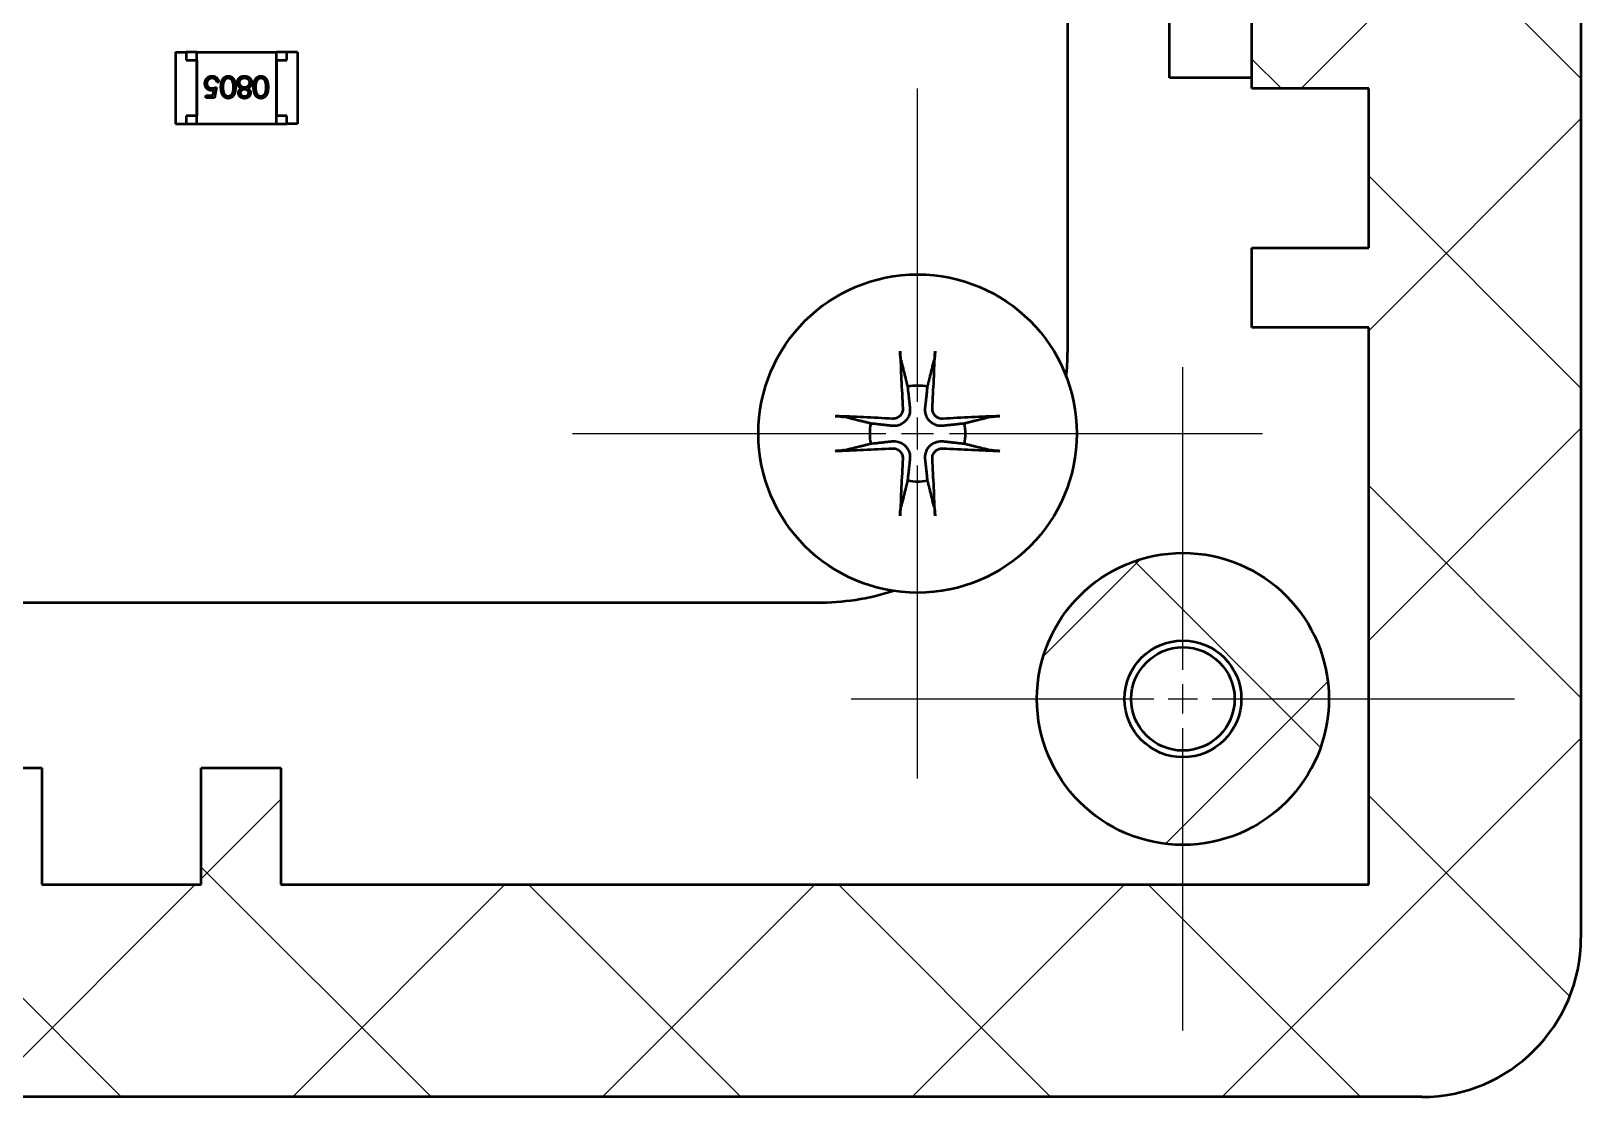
# Model space of a CAD drawing. Header units: millimetres. Extents: x 3004 to 4026, y 1209 to 1506.
# Drawn here: x 3169.19 to 3198.39, y 1393.78 to 1413.87 of the extents above; entities that cross this region are included whole.
import ezdxf

# ---------------------------------------------------------------- set-up
doc = ezdxf.new("R2010")
doc.units = ezdxf.units.MM
doc.linetypes.add('CENTER2', pattern=[28.575, 19.05, -3.175, 3.175, -3.175])
for name, color, linetype, lineweight in [('Tonk', 7, 'Continuous', 25), ('Видимый контур (ГОСТ)', 7, 'Continuous', 50), ('Штриховка (ГОСТ)', 7, 'Continuous', 18)]:
    doc.layers.add(name, color=color, linetype=linetype, lineweight=lineweight)

# ---------------------------------------------------------------- blocks, each defined once
blk = doc.blocks.new('*U24')
at = {"layer": 'Tonk', "color": 0, "linetype": 'CENTER2', "transparency": 16777216}
for p, q in [((0, 0.55), (0, 6.25)), ((-6.25, 0), (-0.55, 0)), ((0.55, 0), (6.25, 0)), ((0, -6.25), (0, -0.55))]:
    blk.add_line(p, q, dxfattribs=at)
at = {"layer": 'Tonk', "color": 0, "linetype": 'Continuous', "transparency": 16777216}
for p, q in [((-0.275, 0), (0.275, 0)), ((0, -0.275), (0, 0.275))]:
    blk.add_line(p, q, dxfattribs=at)
blk = doc.blocks.new('*U29')
at = {"layer": 'Tonk', "color": 0, "linetype": 'CENTER2', "transparency": 16777216}
for p, q in [((0, 0.6), (0, 6.5)), ((-6.5, 0), (-0.6, 0)), ((0.6, 0), (6.5, 0)), ((0, -6.5), (0, -0.6))]:
    blk.add_line(p, q, dxfattribs=at)
at = {"layer": 'Tonk', "color": 0, "linetype": 'Continuous', "transparency": 16777216}
for p, q in [((0, -0.3), (0, 0.3)), ((-0.3, 0), (0.3, 0))]:
    blk.add_line(p, q, dxfattribs=at)

msp = doc.modelspace()

# ---------------------------------------------------------------- hatches: boundary and pattern name
at = {"layer": 'Штриховка (ГОСТ)'}
h = msp.add_hatch(dxfattribs=at)
h.set_pattern_fill('ANSI37', color=256, scale=1.3, style=0)
edge = h.paths.add_edge_path()
edge.add_line((3130.892, 1396.782), (3130.892, 1393.782))
edge.add_line((3130.892, 1393.782), (3195.392, 1393.782))
edge.add_ellipse((3195.392, 1396.782), major_axis=(0, -3), ratio=1, start_angle=0, end_angle=90)
edge.add_line((3198.392, 1396.782), (3198.392, 1465.782))
edge.add_ellipse((3195.392, 1465.782), major_axis=(3, 0), ratio=1, start_angle=0, end_angle=90)
edge.add_line((3195.392, 1468.782), (3130.892, 1468.782))
edge.add_line((3130.892, 1468.782), (3130.892, 1465.782))
edge.add_line((3130.892, 1465.782), (3130.892, 1464.782))
edge.add_line((3130.892, 1464.782), (3132.392, 1464.782))
edge.add_line((3132.392, 1464.782), (3132.392, 1462.582))
edge.add_line((3132.392, 1462.582), (3133.892, 1462.582))
edge.add_line((3133.892, 1462.582), (3133.892, 1464.782))
edge.add_line((3133.892, 1464.782), (3147.892, 1464.782))
edge.add_line((3147.892, 1464.782), (3147.892, 1462.582))
edge.add_line((3147.892, 1462.582), (3149.392, 1462.582))
edge.add_line((3149.392, 1462.582), (3149.392, 1464.782))
edge.add_line((3149.392, 1464.782), (3152.392, 1464.782))
edge.add_line((3152.392, 1464.782), (3152.392, 1462.582))
edge.add_line((3152.392, 1462.582), (3153.892, 1462.582))
edge.add_line((3153.892, 1462.582), (3153.892, 1464.782))
edge.add_line((3153.892, 1464.782), (3167.892, 1464.782))
edge.add_line((3167.892, 1464.782), (3167.892, 1462.582))
edge.add_line((3167.892, 1462.582), (3169.392, 1462.582))
edge.add_line((3169.392, 1462.582), (3169.392, 1464.782))
edge.add_line((3169.392, 1464.782), (3172.392, 1464.782))
edge.add_line((3172.392, 1464.782), (3172.392, 1462.582))
edge.add_line((3172.392, 1462.582), (3173.892, 1462.582))
edge.add_line((3173.892, 1462.582), (3173.892, 1464.782))
edge.add_line((3173.892, 1464.782), (3194.392, 1464.782))
edge.add_line((3194.392, 1464.782), (3194.392, 1454.282))
edge.add_line((3194.392, 1454.282), (3192.192, 1454.282))
edge.add_line((3192.192, 1454.282), (3192.192, 1452.782))
edge.add_line((3192.192, 1452.782), (3194.392, 1452.782))
edge.add_line((3194.392, 1452.782), (3194.392, 1449.782))
edge.add_line((3194.392, 1449.782), (3192.192, 1449.782))
edge.add_line((3192.192, 1449.782), (3192.192, 1448.282))
edge.add_line((3192.192, 1448.282), (3194.392, 1448.282))
edge.add_line((3194.392, 1448.282), (3194.392, 1434.282))
edge.add_line((3194.392, 1434.282), (3192.192, 1434.282))
edge.add_line((3192.192, 1434.282), (3192.192, 1432.782))
edge.add_line((3192.192, 1432.782), (3194.392, 1432.782))
edge.add_line((3194.392, 1432.782), (3194.392, 1429.782))
edge.add_line((3194.392, 1429.782), (3192.192, 1429.782))
edge.add_line((3192.192, 1429.782), (3192.192, 1428.282))
edge.add_line((3192.192, 1428.282), (3194.392, 1428.282))
edge.add_line((3194.392, 1428.282), (3194.392, 1414.282))
edge.add_line((3194.392, 1414.282), (3192.192, 1414.282))
edge.add_line((3192.192, 1414.282), (3192.192, 1412.782))
edge.add_line((3192.192, 1412.782), (3194.392, 1412.782))
edge.add_line((3194.392, 1412.782), (3194.392, 1409.782))
edge.add_line((3194.392, 1409.782), (3192.192, 1409.782))
edge.add_line((3192.192, 1409.782), (3192.192, 1408.282))
edge.add_line((3192.192, 1408.282), (3194.392, 1408.282))
edge.add_line((3194.392, 1408.282), (3194.392, 1397.782))
edge.add_line((3194.392, 1397.782), (3173.892, 1397.782))
edge.add_line((3173.892, 1397.782), (3173.892, 1399.982))
edge.add_line((3173.892, 1399.982), (3172.392, 1399.982))
edge.add_line((3172.392, 1399.982), (3172.392, 1397.782))
edge.add_line((3172.392, 1397.782), (3169.392, 1397.782))
edge.add_line((3169.392, 1397.782), (3169.392, 1399.982))
edge.add_line((3169.392, 1399.982), (3167.892, 1399.982))
edge.add_line((3167.892, 1399.982), (3167.892, 1397.782))
edge.add_line((3167.892, 1397.782), (3153.892, 1397.782))
edge.add_line((3153.892, 1397.782), (3153.892, 1399.982))
edge.add_line((3153.892, 1399.982), (3152.392, 1399.982))
edge.add_line((3152.392, 1399.982), (3152.392, 1397.782))
edge.add_line((3152.392, 1397.782), (3149.392, 1397.782))
edge.add_line((3149.392, 1397.782), (3149.392, 1399.982))
edge.add_line((3149.392, 1399.982), (3147.892, 1399.982))
edge.add_line((3147.892, 1399.982), (3147.892, 1397.782))
edge.add_line((3147.892, 1397.782), (3133.892, 1397.782))
edge.add_line((3133.892, 1397.782), (3133.892, 1399.982))
edge.add_line((3133.892, 1399.982), (3132.392, 1399.982))
edge.add_line((3132.392, 1399.982), (3132.392, 1397.782))
edge.add_line((3132.392, 1397.782), (3130.892, 1397.782))
edge.add_line((3130.892, 1397.782), (3130.892, 1396.782))
edge = h.paths.add_edge_path()
edge.add_ellipse((3190.892, 1401.282), major_axis=(0, 2.75), ratio=1, start_angle=0, end_angle=360)
edge = h.paths.add_edge_path(flags=0)
edge.add_ellipse((3190.892, 1401.282), major_axis=(0, 1.1), ratio=1, start_angle=0, end_angle=360)
edge = h.paths.add_edge_path()
edge.add_ellipse((3190.892, 1461.282), major_axis=(0, 2.75), ratio=1, start_angle=0, end_angle=360)
edge = h.paths.add_edge_path(flags=0)
edge.add_ellipse((3190.892, 1461.282), major_axis=(0, 1.1), ratio=1, start_angle=0, end_angle=360)

# ---------------------------------------------------------------- linework, layer by layer
at = {"layer": 'Видимый контур (ГОСТ)'}
for p, q in [((3198.392, 1465.782), (3198.392, 1396.782)), ((3188.712, 1455.257), (3188.717, 1407.809)), ((3190.642, 1412.982), (3190.642, 1422.782)), ((3192.192, 1412.782), (3192.192, 1414.282)), ((3171.91, 1413.47), (3171.91, 1412.12)), ((3171.91, 1413.47), (3172.11, 1413.47)), ((3172.31, 1413.47), (3172.11, 1413.47)), ((3172.11, 1413.47), (3172.11, 1413.32)), ((3172.11, 1413.32), (3172.31, 1413.32)), ((3172.31, 1412.12), (3172.31, 1413.47)), ((3172.31, 1413.47), (3173.81, 1413.47)), ((3172.31, 1413.32), (3172.31, 1412.27)), ((3174.01, 1413.47), (3173.81, 1413.47)), ((3173.81, 1412.12), (3173.81, 1413.47)), ((3173.81, 1413.32), (3174.01, 1413.32)), ((3173.81, 1413.32), (3173.81, 1412.27)), ((3174.01, 1413.32), (3174.01, 1413.47)), ((3174.21, 1413.47), (3174.01, 1413.47)), ((3174.21, 1413.47), (3174.21, 1412.12)), ((3172.615, 1412.649), (3172.636, 1412.754)), ((3172.684, 1412.808), (3172.643, 1412.608)), ((3172.725, 1412.906), (3172.689, 1412.906)), ((3192.192, 1412.982), (3190.642, 1412.982)), ((3194.392, 1412.782), (3192.192, 1412.782)), ((3194.392, 1409.782), (3194.392, 1412.782)), ((3172.479, 1412.649), (3172.615, 1412.649)), ((3172.479, 1412.608), (3172.479, 1412.649)), ((3172.643, 1412.608), (3172.479, 1412.608)), ((3172.11, 1412.27), (3172.11, 1412.12)), ((3172.31, 1412.27), (3172.11, 1412.27)), ((3174.01, 1412.27), (3173.81, 1412.27)), ((3174.01, 1412.12), (3174.01, 1412.27)), ((3171.91, 1412.12), (3172.11, 1412.12)), ((3172.11, 1412.12), (3172.31, 1412.12)), ((3172.31, 1412.12), (3173.81, 1412.12)), ((3173.81, 1412.12), (3174.01, 1412.12)), ((3174.21, 1412.12), (3174.01, 1412.12)), ((3192.192, 1409.782), (3194.392, 1409.782)), ((3192.192, 1408.282), (3192.192, 1409.782)), ((3194.392, 1408.282), (3192.192, 1408.282)), ((3194.392, 1397.782), (3194.392, 1408.282)), ((3184.003, 1403.096), (3184.104, 1403.09)), ((3184.104, 1403.09), (3130.892, 1403.09)), ((3167.892, 1399.982), (3169.392, 1399.982)), ((3169.392, 1399.982), (3169.392, 1397.782)), ((3172.392, 1399.982), (3173.892, 1399.982)), ((3172.392, 1397.782), (3172.392, 1399.982)), ((3173.892, 1399.982), (3173.892, 1397.782)), ((3169.392, 1397.782), (3172.392, 1397.782)), ((3173.892, 1397.782), (3194.392, 1397.782)), ((3195.392, 1393.782), (3130.892, 1393.782))]:
    msp.add_line(p, q, dxfattribs=at)
for centre, radius in [((3185.892, 1406.282), 3), ((3190.892, 1401.282), 2.75), ((3190.892, 1401.282), 1.1), ((3190.892, 1401.282), 0.974)]:
    msp.add_circle(centre, radius, dxfattribs=at)
for centre, radius, start, end in [((3184.005, 1407.808), 4.712, 354.4392, 0.0098), ((3185.892, 1406.282), 0.902, 77.8798, 102.1202), ((3185.892, 1406.282), 0.902, 167.8798, 192.1202), ((3185.892, 1406.282), 0.902, 347.8798, 12.1202), ((3185.892, 1406.282), 0.902, 257.8798, 282.1202), ((3184.005, 1407.808), 4.712, 269.9773, 287.6272), ((3195.392, 1396.782), 3, 270, 0)]:
    msp.add_arc(centre, radius, start, end, dxfattribs=at)
for centre, major_axis, start_param, end_param in [((3186.096, 1406.295), (0.336, -5.195), 4.406467, 4.617896), ((3185.688, 1406.295), (0.336, 5.195), 4.806882, 5.018311), ((3185.879, 1406.078), (-5.195, 0.336), 4.806882, 5.018311), ((3185.905, 1406.078), (-5.195, -0.336), 4.406467, 4.617896), ((3185.879, 1406.486), (5.195, 0.336), 4.406467, 4.617896), ((3186.096, 1406.269), (-0.336, -5.195), 4.806882, 5.018311), ((3185.688, 1406.269), (-0.336, 5.195), 4.406467, 4.617896), ((3185.905, 1406.486), (5.195, -0.336), 4.806882, 5.018311)]:
    msp.add_ellipse(centre, major_axis=major_axis, ratio=0.087156, start_param=start_param, end_param=end_param, dxfattribs=at)
for points, knots in [([(3172.463, 1412.877), (3172.463, 1412.881), (3172.463, 1412.887), (3172.464, 1412.897), (3172.466, 1412.906), (3172.468, 1412.915), (3172.47, 1412.924), (3172.473, 1412.933), (3172.477, 1412.942), (3172.481, 1412.95), (3172.486, 1412.958), (3172.491, 1412.966), (3172.497, 1412.973), (3172.503, 1412.979), (3172.509, 1412.985), (3172.516, 1412.991), (3172.523, 1412.996), (3172.531, 1413.001), (3172.539, 1413.005), (3172.547, 1413.009), (3172.556, 1413.012), (3172.564, 1413.014), (3172.574, 1413.016), (3172.583, 1413.017), (3172.593, 1413.018), (3172.599, 1413.018), (3172.603, 1413.018)], [0, 0, 0, 0, 0.044014, 0.087434, 0.130118, 0.172554, 0.214555, 0.256298, 0.298438, 0.340849, 0.382715, 0.423924, 0.464246, 0.504074, 0.543862, 0.583567, 0.623094, 0.663229, 0.703551, 0.743938, 0.784541, 0.82575, 0.867757, 0.910745, 0.954914, 1, 1, 1, 1]), ([(3172.589, 1412.747), (3172.585, 1412.747), (3172.576, 1412.747), (3172.563, 1412.749), (3172.551, 1412.752), (3172.539, 1412.756), (3172.528, 1412.761), (3172.518, 1412.767), (3172.508, 1412.775), (3172.499, 1412.783), (3172.49, 1412.793), (3172.483, 1412.803), (3172.477, 1412.814), (3172.472, 1412.825), (3172.468, 1412.837), (3172.465, 1412.85), (3172.463, 1412.864), (3172.463, 1412.873), (3172.463, 1412.877)], [0, 0, 0, 0, 0.065808, 0.129394, 0.190894, 0.251281, 0.310815, 0.370371, 0.430768, 0.492881, 0.555104, 0.616067, 0.677256, 0.73826, 0.800762, 0.864778, 0.931045, 1, 1, 1, 1]), ([(3172.601, 1412.977), (3172.597, 1412.977), (3172.59, 1412.977), (3172.581, 1412.976), (3172.571, 1412.974), (3172.562, 1412.97), (3172.553, 1412.966), (3172.545, 1412.961), (3172.536, 1412.955), (3172.529, 1412.949), (3172.522, 1412.941), (3172.516, 1412.933), (3172.511, 1412.925), (3172.506, 1412.916), (3172.503, 1412.906), (3172.501, 1412.897), (3172.499, 1412.886), (3172.499, 1412.88), (3172.499, 1412.876)], [0, 0, 0, 0, 0.064207, 0.126425, 0.18768, 0.248216, 0.308305, 0.369661, 0.431699, 0.495947, 0.559758, 0.622295, 0.683911, 0.745092, 0.80674, 0.869087, 0.93329, 1, 1, 1, 1]), ([(3172.499, 1412.876), (3172.499, 1412.873), (3172.499, 1412.866), (3172.501, 1412.857), (3172.503, 1412.849), (3172.506, 1412.84), (3172.509, 1412.833), (3172.514, 1412.825), (3172.519, 1412.818), (3172.525, 1412.812), (3172.532, 1412.806), (3172.54, 1412.801), (3172.548, 1412.797), (3172.556, 1412.794), (3172.565, 1412.791), (3172.575, 1412.789), (3172.585, 1412.788), (3172.592, 1412.788), (3172.596, 1412.788)], [0, 0, 0, 0, 0.065351, 0.127916, 0.18836, 0.247216, 0.30563, 0.36377, 0.422661, 0.482687, 0.5433, 0.604118, 0.664965, 0.727413, 0.791468, 0.858055, 0.927037, 1, 1, 1, 1]), ([(3172.636, 1412.754), (3172.632, 1412.753), (3172.624, 1412.751), (3172.612, 1412.748), (3172.6, 1412.747), (3172.593, 1412.747), (3172.589, 1412.747)], [0, 0, 0, 0, 0.275068, 0.532901, 0.773973, 1, 1, 1, 1]), ([(3172.596, 1412.788), (3172.602, 1412.788), (3172.616, 1412.788), (3172.656, 1412.797), (3172.675, 1412.805), (3172.684, 1412.808)], [0, 0, 0, 0, 0.001976248, 0.001976248, 0.003940074, 0.003940074, 0.003940074, 0.003940074]), ([(3172.689, 1412.906), (3172.688, 1412.909), (3172.686, 1412.917), (3172.683, 1412.927), (3172.678, 1412.936), (3172.673, 1412.944), (3172.666, 1412.952), (3172.659, 1412.958), (3172.65, 1412.964), (3172.641, 1412.968), (3172.632, 1412.972), (3172.621, 1412.975), (3172.611, 1412.977), (3172.604, 1412.977), (3172.601, 1412.977)], [0, 0, 0, 0, 0.094687, 0.181994, 0.264377, 0.34218, 0.418618, 0.496509, 0.577369, 0.661511, 0.746733, 0.831258, 0.915206, 1, 1, 1, 1]), ([(3172.603, 1413.018), (3172.607, 1413.018), (3172.615, 1413.018), (3172.626, 1413.017), (3172.637, 1413.014), (3172.648, 1413.011), (3172.658, 1413.006), (3172.667, 1413.001), (3172.676, 1412.995), (3172.685, 1412.987), (3172.693, 1412.979), (3172.7, 1412.97), (3172.706, 1412.961), (3172.712, 1412.951), (3172.716, 1412.94), (3172.72, 1412.929), (3172.723, 1412.918), (3172.724, 1412.91), (3172.725, 1412.906)], [0, 0, 0, 0, 0.065421, 0.128708, 0.190236, 0.250724, 0.310637, 0.370766, 0.431615, 0.493523, 0.555883, 0.617342, 0.678668, 0.740711, 0.802985, 0.866803, 0.932347, 1, 1, 1, 1]), ([(3172.766, 1412.808), (3172.766, 1412.814), (3172.766, 1412.826), (3172.767, 1412.844), (3172.768, 1412.86), (3172.77, 1412.876), (3172.773, 1412.89), (3172.776, 1412.904), (3172.779, 1412.917), (3172.784, 1412.928), (3172.788, 1412.939), (3172.793, 1412.949), (3172.799, 1412.959), (3172.805, 1412.968), (3172.811, 1412.976), (3172.818, 1412.983), (3172.826, 1412.99), (3172.833, 1412.996), (3172.841, 1413.001), (3172.85, 1413.006), (3172.858, 1413.01), (3172.867, 1413.013), (3172.876, 1413.015), (3172.885, 1413.017), (3172.894, 1413.018), (3172.901, 1413.018), (3172.904, 1413.018)], [0, 0, 0, 0, 0.065063, 0.126773, 0.185516, 0.240765, 0.29298, 0.34225, 0.388919, 0.432776, 0.474628, 0.514775, 0.553606, 0.591426, 0.628028, 0.663804, 0.698984, 0.733591, 0.767628, 0.801208, 0.834264, 0.866981, 0.89972, 0.932702, 0.966176, 1, 1, 1, 1]), ([(3172.904, 1412.598), (3172.901, 1412.598), (3172.894, 1412.598), (3172.885, 1412.599), (3172.876, 1412.601), (3172.867, 1412.603), (3172.858, 1412.607), (3172.85, 1412.61), (3172.842, 1412.615), (3172.834, 1412.62), (3172.826, 1412.626), (3172.819, 1412.633), (3172.812, 1412.64), (3172.805, 1412.648), (3172.799, 1412.657), (3172.794, 1412.667), (3172.789, 1412.677), (3172.784, 1412.688), (3172.78, 1412.7), (3172.776, 1412.712), (3172.773, 1412.726), (3172.77, 1412.741), (3172.768, 1412.756), (3172.767, 1412.773), (3172.766, 1412.79), (3172.766, 1412.802), (3172.766, 1412.808)], [0, 0, 0, 0, 0.033788, 0.067194, 0.099862, 0.132567, 0.165151, 0.197913, 0.231319, 0.265083, 0.299255, 0.334399, 0.369943, 0.406284, 0.444064, 0.482998, 0.523354, 0.565537, 0.609613, 0.656391, 0.705885, 0.758325, 0.813832, 0.872795, 0.934722, 1, 1, 1, 1]), ([(3172.817, 1412.909), (3172.816, 1412.905), (3172.813, 1412.898), (3172.81, 1412.887), (3172.808, 1412.875), (3172.805, 1412.863), (3172.804, 1412.85), (3172.803, 1412.836), (3172.802, 1412.822), (3172.802, 1412.813), (3172.802, 1412.808)], [0, 0, 0, 0, 0.110588, 0.224542, 0.342503, 0.464324, 0.590756, 0.722227, 0.858843, 1, 1, 1, 1]), ([(3172.802, 1412.808), (3172.802, 1412.803), (3172.802, 1412.794), (3172.802, 1412.78), (3172.804, 1412.767), (3172.805, 1412.755), (3172.807, 1412.743), (3172.809, 1412.732), (3172.812, 1412.721), (3172.815, 1412.712), (3172.818, 1412.702), (3172.822, 1412.694), (3172.827, 1412.686), (3172.831, 1412.679), (3172.836, 1412.672), (3172.841, 1412.666), (3172.846, 1412.661), (3172.854, 1412.655), (3172.864, 1412.649), (3172.877, 1412.643), (3172.889, 1412.64), (3172.898, 1412.639), (3172.903, 1412.639)], [0, 0, 0, 0, 0.065681, 0.128486, 0.188175, 0.245106, 0.299448, 0.350823, 0.399942, 0.446672, 0.491255, 0.533376, 0.573853, 0.612526, 0.649597, 0.685532, 0.720106, 0.753838, 0.818925, 0.880493, 0.940311, 1, 1, 1, 1]), ([(3172.903, 1412.977), (3172.898, 1412.977), (3172.889, 1412.977), (3172.876, 1412.973), (3172.864, 1412.968), (3172.854, 1412.962), (3172.847, 1412.956), (3172.841, 1412.951), (3172.836, 1412.945), (3172.832, 1412.939), (3172.827, 1412.932), (3172.823, 1412.925), (3172.82, 1412.917), (3172.818, 1412.912), (3172.817, 1412.909)], [0, 0, 0, 0, 0.112813, 0.225394, 0.339595, 0.459675, 0.521735, 0.583926, 0.648174, 0.713881, 0.781004, 0.851451, 0.924051, 1, 1, 1, 1]), ([(3173.002, 1412.808), (3173.002, 1412.814), (3173.002, 1412.824), (3173.001, 1412.839), (3173, 1412.853), (3172.999, 1412.866), (3172.997, 1412.878), (3172.995, 1412.889), (3172.992, 1412.899), (3172.99, 1412.908), (3172.986, 1412.917), (3172.983, 1412.924), (3172.979, 1412.932), (3172.974, 1412.938), (3172.97, 1412.944), (3172.965, 1412.95), (3172.959, 1412.955), (3172.952, 1412.961), (3172.941, 1412.968), (3172.929, 1412.973), (3172.916, 1412.977), (3172.907, 1412.977), (3172.903, 1412.977)], [0, 0, 0, 0, 0.072951, 0.141584, 0.205926, 0.265301, 0.320597, 0.371817, 0.41879, 0.461699, 0.502134, 0.540804, 0.578181, 0.614297, 0.649678, 0.684299, 0.718359, 0.752081, 0.817652, 0.879722, 0.939966, 1, 1, 1, 1]), ([(3172.903, 1412.639), (3172.907, 1412.639), (3172.916, 1412.64), (3172.929, 1412.643), (3172.942, 1412.649), (3172.951, 1412.655), (3172.959, 1412.661), (3172.965, 1412.666), (3172.97, 1412.672), (3172.974, 1412.678), (3172.979, 1412.685), (3172.983, 1412.692), (3172.986, 1412.7), (3172.989, 1412.708), (3172.992, 1412.717), (3172.995, 1412.727), (3172.997, 1412.738), (3172.999, 1412.75), (3173, 1412.763), (3173.001, 1412.777), (3173.002, 1412.792), (3173.002, 1412.803), (3173.002, 1412.808)], [0, 0, 0, 0, 0.060387, 0.120883, 0.182755, 0.247811, 0.281299, 0.315088, 0.349702, 0.384857, 0.420966, 0.458511, 0.497175, 0.537602, 0.580503, 0.627468, 0.678388, 0.733983, 0.793747, 0.857714, 0.926698, 1, 1, 1, 1]), ([(3172.904, 1413.018), (3172.907, 1413.018), (3172.913, 1413.018), (3172.922, 1413.017), (3172.931, 1413.015), (3172.94, 1413.013), (3172.949, 1413.01), (3172.957, 1413.006), (3172.965, 1413.002), (3172.973, 1412.996), (3172.98, 1412.991), (3172.987, 1412.984), (3172.994, 1412.977), (3173, 1412.969), (3173.006, 1412.96), (3173.011, 1412.951), (3173.016, 1412.941), (3173.021, 1412.931), (3173.025, 1412.919), (3173.028, 1412.906), (3173.031, 1412.893), (3173.033, 1412.878), (3173.035, 1412.862), (3173.037, 1412.845), (3173.037, 1412.827), (3173.038, 1412.815), (3173.038, 1412.808)], [0, 0, 0, 0, 0.033787, 0.066622, 0.099285, 0.131361, 0.163585, 0.196104, 0.228902, 0.262158, 0.295991, 0.330218, 0.36506, 0.400951, 0.43762, 0.475708, 0.515381, 0.556414, 0.599765, 0.646424, 0.696431, 0.749782, 0.806573, 0.867436, 0.931887, 1, 1, 1, 1]), ([(3173.038, 1412.808), (3173.038, 1412.802), (3173.037, 1412.789), (3173.037, 1412.771), (3173.035, 1412.754), (3173.033, 1412.738), (3173.031, 1412.724), (3173.028, 1412.71), (3173.025, 1412.697), (3173.021, 1412.686), (3173.016, 1412.675), (3173.012, 1412.666), (3173.006, 1412.656), (3173, 1412.648), (3172.994, 1412.64), (3172.988, 1412.633), (3172.98, 1412.626), (3172.973, 1412.62), (3172.965, 1412.615), (3172.957, 1412.61), (3172.949, 1412.607), (3172.94, 1412.603), (3172.931, 1412.601), (3172.922, 1412.599), (3172.913, 1412.598), (3172.907, 1412.598), (3172.904, 1412.598)], [0, 0, 0, 0, 0.068595, 0.133246, 0.194313, 0.251279, 0.304513, 0.354235, 0.400481, 0.443411, 0.484015, 0.523252, 0.561042, 0.5979, 0.633518, 0.668314, 0.702496, 0.736685, 0.770293, 0.803437, 0.835913, 0.86846, 0.900847, 0.933467, 0.966258, 1, 1, 1, 1]), ([(3173.073, 1412.892), (3173.074, 1412.896), (3173.074, 1412.903), (3173.075, 1412.914), (3173.078, 1412.925), (3173.081, 1412.936), (3173.085, 1412.946), (3173.09, 1412.956), (3173.096, 1412.966), (3173.101, 1412.972), (3173.104, 1412.975)], [0, 0, 0, 0, 0.128158, 0.253673, 0.377325, 0.499385, 0.622918, 0.745839, 0.871395, 1, 1, 1, 1]), ([(3173.151, 1412.785), (3173.148, 1412.787), (3173.141, 1412.79), (3173.132, 1412.796), (3173.124, 1412.801), (3173.116, 1412.807), (3173.109, 1412.813), (3173.103, 1412.819), (3173.097, 1412.825), (3173.092, 1412.832), (3173.088, 1412.839), (3173.084, 1412.846), (3173.081, 1412.853), (3173.078, 1412.86), (3173.076, 1412.868), (3173.074, 1412.875), (3173.074, 1412.883), (3173.074, 1412.889), (3173.073, 1412.892)], [0, 0, 0, 0, 0.079525, 0.1551, 0.22722, 0.295911, 0.362056, 0.42552, 0.485813, 0.544495, 0.60146, 0.657841, 0.713974, 0.769468, 0.82613, 0.882885, 0.940701, 1, 1, 1, 1]), ([(3173.094, 1412.702), (3173.094, 1412.706), (3173.094, 1412.715), (3173.097, 1412.727), (3173.102, 1412.739), (3173.108, 1412.75), (3173.116, 1412.76), (3173.126, 1412.769), (3173.138, 1412.778), (3173.146, 1412.783), (3173.151, 1412.785)], [0, 0, 0, 0, 0.121904, 0.239413, 0.35541, 0.472091, 0.592859, 0.718703, 0.854892, 1, 1, 1, 1]), ([(3173.104, 1412.975), (3173.107, 1412.978), (3173.113, 1412.985), (3173.124, 1412.994), (3173.136, 1413.002), (3173.149, 1413.008), (3173.163, 1413.013), (3173.178, 1413.016), (3173.193, 1413.018), (3173.204, 1413.018), (3173.21, 1413.018)], [0, 0, 0, 0, 0.119283, 0.237093, 0.354796, 0.474576, 0.59746, 0.724926, 0.858883, 1, 1, 1, 1]), ([(3173.21, 1412.977), (3173.206, 1412.977), (3173.198, 1412.977), (3173.188, 1412.976), (3173.178, 1412.974), (3173.168, 1412.971), (3173.159, 1412.968), (3173.151, 1412.963), (3173.143, 1412.958), (3173.136, 1412.952), (3173.13, 1412.946), (3173.125, 1412.939), (3173.12, 1412.932), (3173.116, 1412.924), (3173.113, 1412.917), (3173.111, 1412.909), (3173.11, 1412.901), (3173.109, 1412.895), (3173.109, 1412.892)], [0, 0, 0, 0, 0.076559, 0.149161, 0.218827, 0.285567, 0.350313, 0.414125, 0.477179, 0.540368, 0.602202, 0.662034, 0.719934, 0.775907, 0.831115, 0.886667, 0.942552, 1, 1, 1, 1]), ([(3173.109, 1412.892), (3173.109, 1412.89), (3173.11, 1412.884), (3173.111, 1412.876), (3173.113, 1412.869), (3173.116, 1412.861), (3173.121, 1412.854), (3173.125, 1412.847), (3173.131, 1412.84), (3173.138, 1412.834), (3173.145, 1412.828), (3173.153, 1412.822), (3173.161, 1412.818), (3173.17, 1412.814), (3173.179, 1412.812), (3173.188, 1412.81), (3173.197, 1412.808), (3173.204, 1412.808), (3173.207, 1412.808)], [0, 0, 0, 0, 0.057339, 0.113063, 0.169181, 0.225775, 0.283826, 0.343454, 0.405907, 0.471392, 0.538003, 0.603064, 0.667602, 0.732225, 0.797005, 0.863048, 0.930357, 1, 1, 1, 1]), ([(3173.208, 1412.767), (3173.205, 1412.767), (3173.198, 1412.767), (3173.188, 1412.765), (3173.178, 1412.762), (3173.169, 1412.758), (3173.16, 1412.753), (3173.152, 1412.747), (3173.146, 1412.74), (3173.14, 1412.733), (3173.136, 1412.725), (3173.132, 1412.717), (3173.13, 1412.708), (3173.13, 1412.703), (3173.13, 1412.7)], [0, 0, 0, 0, 0.08969, 0.178494, 0.266838, 0.356558, 0.445334, 0.530806, 0.614076, 0.697707, 0.779142, 0.855354, 0.928557, 1, 1, 1, 1]), ([(3173.207, 1412.808), (3173.211, 1412.808), (3173.218, 1412.808), (3173.228, 1412.81), (3173.238, 1412.812), (3173.247, 1412.815), (3173.256, 1412.818), (3173.265, 1412.823), (3173.273, 1412.828), (3173.28, 1412.834), (3173.287, 1412.841), (3173.293, 1412.848), (3173.298, 1412.855), (3173.302, 1412.863), (3173.305, 1412.871), (3173.308, 1412.879), (3173.309, 1412.888), (3173.309, 1412.893), (3173.309, 1412.896)], [0, 0, 0, 0, 0.071269, 0.139812, 0.206497, 0.271535, 0.336082, 0.400528, 0.464984, 0.53005, 0.594423, 0.655583, 0.714849, 0.772115, 0.828999, 0.885122, 0.942079, 1, 1, 1, 1]), ([(3173.289, 1412.701), (3173.289, 1412.703), (3173.289, 1412.707), (3173.287, 1412.713), (3173.286, 1412.719), (3173.283, 1412.725), (3173.279, 1412.731), (3173.275, 1412.736), (3173.27, 1412.742), (3173.265, 1412.747), (3173.259, 1412.752), (3173.252, 1412.756), (3173.245, 1412.759), (3173.238, 1412.762), (3173.231, 1412.764), (3173.224, 1412.766), (3173.216, 1412.767), (3173.211, 1412.767), (3173.208, 1412.767)], [0, 0, 0, 0, 0.054564, 0.107826, 0.161924, 0.21751, 0.274498, 0.334815, 0.397555, 0.464755, 0.532901, 0.600097, 0.665354, 0.731084, 0.796883, 0.863292, 0.930831, 1, 1, 1, 1]), ([(3173.21, 1413.018), (3173.215, 1413.018), (3173.226, 1413.018), (3173.241, 1413.016), (3173.255, 1413.013), (3173.268, 1413.009), (3173.281, 1413.004), (3173.292, 1412.997), (3173.302, 1412.989), (3173.311, 1412.98), (3173.319, 1412.97), (3173.326, 1412.96), (3173.332, 1412.95), (3173.337, 1412.939), (3173.341, 1412.929), (3173.343, 1412.918), (3173.345, 1412.906), (3173.345, 1412.899), (3173.345, 1412.895)], [0, 0, 0, 0, 0.078556, 0.152863, 0.22356, 0.290375, 0.355403, 0.418291, 0.480389, 0.543073, 0.604924, 0.664398, 0.721943, 0.778375, 0.83383, 0.888861, 0.944089, 1, 1, 1, 1]), ([(3173.309, 1412.896), (3173.309, 1412.9), (3173.309, 1412.907), (3173.306, 1412.917), (3173.302, 1412.928), (3173.297, 1412.937), (3173.29, 1412.947), (3173.282, 1412.954), (3173.272, 1412.962), (3173.262, 1412.967), (3173.25, 1412.972), (3173.237, 1412.975), (3173.224, 1412.977), (3173.214, 1412.977), (3173.21, 1412.977)], [0, 0, 0, 0, 0.074898, 0.148596, 0.224471, 0.302323, 0.381919, 0.461149, 0.542417, 0.626716, 0.714597, 0.804903, 0.900127, 1, 1, 1, 1]), ([(3173.345, 1412.895), (3173.345, 1412.892), (3173.345, 1412.887), (3173.344, 1412.878), (3173.343, 1412.87), (3173.341, 1412.863), (3173.338, 1412.855), (3173.335, 1412.848), (3173.331, 1412.841), (3173.327, 1412.834), (3173.322, 1412.827), (3173.316, 1412.82), (3173.309, 1412.814), (3173.302, 1412.808), (3173.294, 1412.802), (3173.286, 1412.796), (3173.276, 1412.79), (3173.27, 1412.787), (3173.266, 1412.785)], [0, 0, 0, 0, 0.058854, 0.116315, 0.172675, 0.22878, 0.28458, 0.340257, 0.39663, 0.453507, 0.512318, 0.572648, 0.636022, 0.702363, 0.771483, 0.844184, 0.92007, 1, 1, 1, 1]), ([(3173.266, 1412.785), (3173.271, 1412.783), (3173.28, 1412.778), (3173.292, 1412.769), (3173.302, 1412.759), (3173.31, 1412.748), (3173.317, 1412.737), (3173.321, 1412.725), (3173.324, 1412.713), (3173.325, 1412.705), (3173.325, 1412.701)], [0, 0, 0, 0, 0.14586, 0.282426, 0.41085, 0.535029, 0.654701, 0.770133, 0.884556, 1, 1, 1, 1]), ([(3173.381, 1412.808), (3173.381, 1412.814), (3173.381, 1412.826), (3173.382, 1412.844), (3173.384, 1412.86), (3173.385, 1412.876), (3173.388, 1412.89), (3173.391, 1412.904), (3173.395, 1412.917), (3173.399, 1412.928), (3173.404, 1412.939), (3173.409, 1412.949), (3173.414, 1412.959), (3173.42, 1412.968), (3173.427, 1412.976), (3173.434, 1412.983), (3173.441, 1412.99), (3173.449, 1412.996), (3173.457, 1413.001), (3173.465, 1413.006), (3173.474, 1413.01), (3173.482, 1413.013), (3173.491, 1413.015), (3173.5, 1413.017), (3173.51, 1413.018), (3173.516, 1413.018), (3173.519, 1413.018)], [0, 0, 0, 0, 0.065063, 0.126773, 0.185516, 0.240765, 0.29298, 0.34225, 0.388919, 0.432776, 0.474628, 0.514775, 0.553606, 0.591426, 0.628028, 0.663804, 0.698984, 0.733591, 0.767628, 0.801208, 0.834264, 0.866981, 0.89972, 0.932702, 0.966176, 1, 1, 1, 1]), ([(3173.519, 1412.598), (3173.516, 1412.598), (3173.51, 1412.598), (3173.5, 1412.599), (3173.491, 1412.601), (3173.482, 1412.603), (3173.474, 1412.607), (3173.465, 1412.61), (3173.457, 1412.615), (3173.449, 1412.62), (3173.441, 1412.626), (3173.434, 1412.633), (3173.427, 1412.64), (3173.421, 1412.648), (3173.415, 1412.657), (3173.409, 1412.667), (3173.404, 1412.677), (3173.399, 1412.688), (3173.395, 1412.7), (3173.391, 1412.712), (3173.388, 1412.726), (3173.386, 1412.741), (3173.384, 1412.756), (3173.382, 1412.773), (3173.381, 1412.79), (3173.381, 1412.802), (3173.381, 1412.808)], [0, 0, 0, 0, 0.033788, 0.067194, 0.099862, 0.132567, 0.165151, 0.197913, 0.231319, 0.265083, 0.299255, 0.334399, 0.369943, 0.406284, 0.444064, 0.482998, 0.523354, 0.565537, 0.609613, 0.656391, 0.705885, 0.758325, 0.813832, 0.872795, 0.934722, 1, 1, 1, 1]), ([(3173.432, 1412.909), (3173.431, 1412.905), (3173.429, 1412.898), (3173.425, 1412.887), (3173.423, 1412.875), (3173.421, 1412.863), (3173.419, 1412.85), (3173.418, 1412.836), (3173.417, 1412.822), (3173.417, 1412.813), (3173.417, 1412.808)], [0, 0, 0, 0, 0.110588, 0.224542, 0.342503, 0.464324, 0.590756, 0.722227, 0.858843, 1, 1, 1, 1]), ([(3173.417, 1412.808), (3173.417, 1412.803), (3173.417, 1412.794), (3173.418, 1412.78), (3173.419, 1412.767), (3173.42, 1412.755), (3173.422, 1412.743), (3173.424, 1412.732), (3173.427, 1412.721), (3173.43, 1412.712), (3173.434, 1412.702), (3173.438, 1412.694), (3173.442, 1412.686), (3173.446, 1412.679), (3173.451, 1412.672), (3173.456, 1412.666), (3173.462, 1412.661), (3173.469, 1412.655), (3173.479, 1412.649), (3173.492, 1412.643), (3173.505, 1412.64), (3173.514, 1412.639), (3173.518, 1412.639)], [0, 0, 0, 0, 0.065681, 0.128486, 0.188175, 0.245106, 0.299448, 0.350823, 0.399942, 0.446672, 0.491255, 0.533376, 0.573853, 0.612526, 0.649597, 0.685532, 0.720106, 0.753838, 0.818925, 0.880493, 0.940311, 1, 1, 1, 1]), ([(3173.518, 1412.977), (3173.514, 1412.977), (3173.505, 1412.977), (3173.492, 1412.973), (3173.479, 1412.968), (3173.469, 1412.962), (3173.462, 1412.956), (3173.457, 1412.951), (3173.452, 1412.945), (3173.447, 1412.939), (3173.443, 1412.932), (3173.439, 1412.925), (3173.435, 1412.917), (3173.433, 1412.912), (3173.432, 1412.909)], [0, 0, 0, 0, 0.112813, 0.225394, 0.339595, 0.459675, 0.521735, 0.583926, 0.648174, 0.713881, 0.781004, 0.851451, 0.924051, 1, 1, 1, 1]), ([(3173.617, 1412.808), (3173.617, 1412.814), (3173.617, 1412.824), (3173.616, 1412.839), (3173.615, 1412.853), (3173.614, 1412.866), (3173.612, 1412.878), (3173.61, 1412.889), (3173.608, 1412.899), (3173.605, 1412.908), (3173.602, 1412.917), (3173.598, 1412.924), (3173.594, 1412.932), (3173.59, 1412.938), (3173.585, 1412.944), (3173.58, 1412.95), (3173.574, 1412.955), (3173.567, 1412.961), (3173.557, 1412.968), (3173.544, 1412.973), (3173.531, 1412.977), (3173.522, 1412.977), (3173.518, 1412.977)], [0, 0, 0, 0, 0.072951, 0.141584, 0.205926, 0.265301, 0.320597, 0.371817, 0.41879, 0.461699, 0.502134, 0.540804, 0.578181, 0.614297, 0.649678, 0.684299, 0.718359, 0.752081, 0.817652, 0.879722, 0.939966, 1, 1, 1, 1]), ([(3173.518, 1412.639), (3173.522, 1412.639), (3173.531, 1412.64), (3173.544, 1412.643), (3173.557, 1412.649), (3173.567, 1412.655), (3173.575, 1412.661), (3173.58, 1412.666), (3173.585, 1412.672), (3173.59, 1412.678), (3173.594, 1412.685), (3173.598, 1412.692), (3173.602, 1412.7), (3173.605, 1412.708), (3173.608, 1412.717), (3173.61, 1412.727), (3173.612, 1412.738), (3173.614, 1412.75), (3173.615, 1412.763), (3173.616, 1412.777), (3173.617, 1412.792), (3173.617, 1412.803), (3173.617, 1412.808)], [0, 0, 0, 0, 0.060387, 0.120883, 0.182755, 0.247811, 0.281299, 0.315088, 0.349702, 0.384857, 0.420966, 0.458511, 0.497175, 0.537602, 0.580503, 0.627468, 0.678388, 0.733983, 0.793747, 0.857714, 0.926698, 1, 1, 1, 1]), ([(3173.519, 1413.018), (3173.522, 1413.018), (3173.529, 1413.018), (3173.538, 1413.017), (3173.547, 1413.015), (3173.555, 1413.013), (3173.564, 1413.01), (3173.572, 1413.006), (3173.58, 1413.002), (3173.588, 1412.996), (3173.596, 1412.991), (3173.603, 1412.984), (3173.609, 1412.977), (3173.615, 1412.969), (3173.621, 1412.96), (3173.627, 1412.951), (3173.631, 1412.941), (3173.636, 1412.931), (3173.64, 1412.919), (3173.644, 1412.906), (3173.646, 1412.893), (3173.649, 1412.878), (3173.651, 1412.862), (3173.652, 1412.845), (3173.653, 1412.827), (3173.653, 1412.815), (3173.653, 1412.808)], [0, 0, 0, 0, 0.033787, 0.066622, 0.099285, 0.131361, 0.163585, 0.196104, 0.228902, 0.262158, 0.295991, 0.330218, 0.36506, 0.400951, 0.43762, 0.475708, 0.515381, 0.556414, 0.599765, 0.646424, 0.696431, 0.749782, 0.806573, 0.867436, 0.931887, 1, 1, 1, 1]), ([(3173.653, 1412.808), (3173.653, 1412.802), (3173.653, 1412.789), (3173.652, 1412.771), (3173.651, 1412.754), (3173.649, 1412.738), (3173.647, 1412.724), (3173.644, 1412.71), (3173.64, 1412.697), (3173.636, 1412.686), (3173.632, 1412.675), (3173.627, 1412.666), (3173.621, 1412.656), (3173.616, 1412.648), (3173.61, 1412.64), (3173.603, 1412.633), (3173.596, 1412.626), (3173.588, 1412.62), (3173.581, 1412.615), (3173.572, 1412.61), (3173.564, 1412.607), (3173.556, 1412.603), (3173.547, 1412.601), (3173.538, 1412.599), (3173.529, 1412.598), (3173.522, 1412.598), (3173.519, 1412.598)], [0, 0, 0, 0, 0.068595, 0.133246, 0.194313, 0.251279, 0.304513, 0.354235, 0.400481, 0.443411, 0.484015, 0.523252, 0.561042, 0.5979, 0.633518, 0.668314, 0.702496, 0.736685, 0.770293, 0.803437, 0.835913, 0.86846, 0.900847, 0.933467, 0.966258, 1, 1, 1, 1]), ([(3173.208, 1412.598), (3173.202, 1412.598), (3173.192, 1412.598), (3173.178, 1412.601), (3173.164, 1412.606), (3173.15, 1412.612), (3173.138, 1412.619), (3173.127, 1412.629), (3173.117, 1412.639), (3173.109, 1412.65), (3173.102, 1412.663), (3173.097, 1412.675), (3173.095, 1412.688), (3173.094, 1412.697), (3173.094, 1412.702)], [0, 0, 0, 0, 0.08941, 0.176306, 0.262626, 0.349446, 0.435498, 0.518928, 0.601355, 0.684256, 0.765807, 0.844877, 0.92228, 1, 1, 1, 1]), ([(3173.13, 1412.7), (3173.13, 1412.698), (3173.13, 1412.695), (3173.131, 1412.689), (3173.133, 1412.684), (3173.135, 1412.678), (3173.138, 1412.673), (3173.141, 1412.668), (3173.146, 1412.663), (3173.15, 1412.658), (3173.156, 1412.654), (3173.162, 1412.65), (3173.168, 1412.646), (3173.175, 1412.644), (3173.183, 1412.642), (3173.191, 1412.64), (3173.2, 1412.639), (3173.206, 1412.639), (3173.21, 1412.639)], [0, 0, 0, 0, 0.050902, 0.101034, 0.151084, 0.203062, 0.256248, 0.310847, 0.368769, 0.430015, 0.49252, 0.556049, 0.621996, 0.690192, 0.761385, 0.836356, 0.915487, 1, 1, 1, 1]), ([(3173.325, 1412.701), (3173.325, 1412.696), (3173.324, 1412.688), (3173.321, 1412.675), (3173.316, 1412.662), (3173.309, 1412.65), (3173.301, 1412.639), (3173.291, 1412.628), (3173.28, 1412.619), (3173.267, 1412.612), (3173.253, 1412.605), (3173.238, 1412.601), (3173.223, 1412.598), (3173.213, 1412.598), (3173.208, 1412.598)], [0, 0, 0, 0, 0.074058, 0.14887, 0.226668, 0.307735, 0.391157, 0.473929, 0.557928, 0.644989, 0.733364, 0.821092, 0.909287, 1, 1, 1, 1]), ([(3173.21, 1412.639), (3173.212, 1412.639), (3173.218, 1412.639), (3173.226, 1412.64), (3173.234, 1412.641), (3173.241, 1412.643), (3173.248, 1412.646), (3173.254, 1412.649), (3173.261, 1412.653), (3173.266, 1412.657), (3173.272, 1412.662), (3173.276, 1412.667), (3173.28, 1412.672), (3173.283, 1412.677), (3173.286, 1412.683), (3173.287, 1412.689), (3173.289, 1412.695), (3173.289, 1412.699), (3173.289, 1412.701)], [0, 0, 0, 0, 0.075243, 0.147209, 0.216447, 0.284025, 0.350655, 0.415031, 0.47963, 0.544652, 0.608044, 0.667828, 0.725114, 0.780992, 0.835527, 0.889438, 0.944072, 1, 1, 1, 1]), ([(3185.58, 1407.664), (3185.578, 1407.67), (3185.577, 1407.68), (3185.573, 1407.702), (3185.571, 1407.719), (3185.568, 1407.751), (3185.566, 1407.771), (3185.564, 1407.802), (3185.563, 1407.818), (3185.563, 1407.832)], [0.04788997, 0.04788997, 0.04788997, 0.04788997, 0.05210485, 0.05210485, 0.05730314, 0.05730314, 0.0625558, 0.0625558, 0.06665641, 0.06665641, 0.06665641, 0.06665641]), ([(3186.221, 1407.832), (3186.221, 1407.818), (3186.22, 1407.802), (3186.218, 1407.771), (3186.216, 1407.751), (3186.213, 1407.719), (3186.211, 1407.702), (3186.208, 1407.68), (3186.206, 1407.67), (3186.204, 1407.664)], [0.01685823, 0.01685823, 0.01685823, 0.01685823, 0.02095884, 0.02095884, 0.0262115, 0.0262115, 0.03140979, 0.03140979, 0.03562467, 0.03562467, 0.03562467, 0.03562467]), ([(3184.342, 1406.611), (3184.356, 1406.611), (3184.372, 1406.61), (3184.403, 1406.608), (3184.423, 1406.606), (3184.455, 1406.603), (3184.472, 1406.601), (3184.494, 1406.597), (3184.504, 1406.596), (3184.51, 1406.594)], [0.01685823, 0.01685823, 0.01685823, 0.01685823, 0.02095884, 0.02095884, 0.0262115, 0.0262115, 0.03140979, 0.03140979, 0.03562467, 0.03562467, 0.03562467, 0.03562467]), ([(3185.747, 1406.765), (3185.751, 1406.726), (3185.748, 1406.684), (3185.731, 1406.624), (3185.722, 1406.6), (3185.695, 1406.554), (3185.678, 1406.532), (3185.642, 1406.496), (3185.621, 1406.479), (3185.574, 1406.452), (3185.55, 1406.443), (3185.49, 1406.426), (3185.448, 1406.423), (3185.409, 1406.427)], [0.13731162, 0.13731162, 0.13731162, 0.13731162, 0.14973415, 0.14973415, 0.15741051, 0.15741051, 0.16508687, 0.16508687, 0.17276323, 0.17276323, 0.18043959, 0.18043959, 0.19286212, 0.19286212, 0.19286212, 0.19286212]), ([(3185.613, 1406.756), (3185.615, 1406.733), (3185.611, 1406.708), (3185.595, 1406.662), (3185.583, 1406.641), (3185.552, 1406.606), (3185.532, 1406.591), (3185.489, 1406.569), (3185.464, 1406.563), (3185.434, 1406.56), (3185.426, 1406.56), (3185.418, 1406.561)], [0, 0, 0, 0, 0.00692285, 0.00692285, 0.0138457, 0.0138457, 0.02075693, 0.02075693, 0.02766816, 0.02766816, 0.03000447, 0.03000447, 0.03000447, 0.03000447]), ([(3186.375, 1406.427), (3186.336, 1406.423), (3186.294, 1406.426), (3186.234, 1406.443), (3186.21, 1406.452), (3186.164, 1406.479), (3186.142, 1406.496), (3186.106, 1406.532), (3186.089, 1406.554), (3186.062, 1406.6), (3186.053, 1406.624), (3186.036, 1406.684), (3186.033, 1406.726), (3186.037, 1406.765)], [0.13731162, 0.13731162, 0.13731162, 0.13731162, 0.14973415, 0.14973415, 0.15741051, 0.15741051, 0.16508687, 0.16508687, 0.17276323, 0.17276323, 0.18043959, 0.18043959, 0.19286212, 0.19286212, 0.19286212, 0.19286212]), ([(3186.366, 1406.561), (3186.343, 1406.559), (3186.319, 1406.563), (3186.272, 1406.579), (3186.251, 1406.591), (3186.216, 1406.622), (3186.201, 1406.642), (3186.179, 1406.685), (3186.173, 1406.71), (3186.171, 1406.74), (3186.17, 1406.748), (3186.171, 1406.756)], [0, 0, 0, 0, 0.00692285, 0.00692285, 0.0138457, 0.0138457, 0.02075693, 0.02075693, 0.02766816, 0.02766816, 0.03000447, 0.03000447, 0.03000447, 0.03000447]), ([(3187.274, 1406.594), (3187.28, 1406.596), (3187.29, 1406.597), (3187.312, 1406.601), (3187.329, 1406.603), (3187.361, 1406.606), (3187.381, 1406.608), (3187.413, 1406.61), (3187.428, 1406.611), (3187.442, 1406.611)], [0.04788997, 0.04788997, 0.04788997, 0.04788997, 0.05210485, 0.05210485, 0.05730314, 0.05730314, 0.0625558, 0.0625558, 0.06665641, 0.06665641, 0.06665641, 0.06665641]), ([(3185.409, 1406.137), (3185.448, 1406.141), (3185.49, 1406.138), (3185.55, 1406.121), (3185.574, 1406.112), (3185.621, 1406.085), (3185.642, 1406.068), (3185.678, 1406.032), (3185.695, 1406.01), (3185.722, 1405.964), (3185.731, 1405.94), (3185.748, 1405.88), (3185.751, 1405.838), (3185.747, 1405.799)], [0.13731162, 0.13731162, 0.13731162, 0.13731162, 0.14973415, 0.14973415, 0.15741051, 0.15741051, 0.16508687, 0.16508687, 0.17276323, 0.17276323, 0.18043959, 0.18043959, 0.19286212, 0.19286212, 0.19286212, 0.19286212]), ([(3186.037, 1405.799), (3186.033, 1405.838), (3186.036, 1405.88), (3186.053, 1405.94), (3186.062, 1405.964), (3186.089, 1406.01), (3186.106, 1406.032), (3186.142, 1406.068), (3186.164, 1406.085), (3186.21, 1406.112), (3186.234, 1406.121), (3186.294, 1406.138), (3186.336, 1406.141), (3186.375, 1406.137)], [0.13731162, 0.13731162, 0.13731162, 0.13731162, 0.14973415, 0.14973415, 0.15741051, 0.15741051, 0.16508687, 0.16508687, 0.17276323, 0.17276323, 0.18043959, 0.18043959, 0.19286212, 0.19286212, 0.19286212, 0.19286212]), ([(3184.51, 1405.97), (3184.504, 1405.968), (3184.494, 1405.966), (3184.472, 1405.963), (3184.455, 1405.961), (3184.423, 1405.958), (3184.403, 1405.956), (3184.372, 1405.954), (3184.356, 1405.953), (3184.342, 1405.953)], [0.04788997, 0.04788997, 0.04788997, 0.04788997, 0.05210485, 0.05210485, 0.05730314, 0.05730314, 0.0625558, 0.0625558, 0.06665641, 0.06665641, 0.06665641, 0.06665641]), ([(3185.418, 1406.003), (3185.441, 1406.004), (3185.466, 1406.001), (3185.512, 1405.985), (3185.533, 1405.972), (3185.568, 1405.942), (3185.583, 1405.922), (3185.605, 1405.879), (3185.611, 1405.854), (3185.614, 1405.824), (3185.614, 1405.816), (3185.613, 1405.808)], [0, 0, 0, 0, 0.00692285, 0.00692285, 0.0138457, 0.0138457, 0.02075693, 0.02075693, 0.02766816, 0.02766816, 0.03000447, 0.03000447, 0.03000447, 0.03000447]), ([(3186.171, 1405.808), (3186.17, 1405.831), (3186.173, 1405.855), (3186.189, 1405.902), (3186.202, 1405.923), (3186.232, 1405.958), (3186.252, 1405.973), (3186.295, 1405.995), (3186.32, 1406.001), (3186.35, 1406.003), (3186.358, 1406.004), (3186.366, 1406.003)], [0, 0, 0, 0, 0.00692285, 0.00692285, 0.0138457, 0.0138457, 0.02075693, 0.02075693, 0.02766816, 0.02766816, 0.03000447, 0.03000447, 0.03000447, 0.03000447]), ([(3187.442, 1405.953), (3187.428, 1405.953), (3187.413, 1405.954), (3187.381, 1405.956), (3187.361, 1405.958), (3187.329, 1405.961), (3187.312, 1405.963), (3187.29, 1405.966), (3187.28, 1405.968), (3187.274, 1405.97)], [0.01685823, 0.01685823, 0.01685823, 0.01685823, 0.02095884, 0.02095884, 0.0262115, 0.0262115, 0.03140979, 0.03140979, 0.03562467, 0.03562467, 0.03562467, 0.03562467]), ([(3185.563, 1404.732), (3185.563, 1404.746), (3185.564, 1404.761), (3185.566, 1404.793), (3185.568, 1404.813), (3185.571, 1404.845), (3185.573, 1404.862), (3185.577, 1404.884), (3185.578, 1404.894), (3185.58, 1404.9)], [0.01685823, 0.01685823, 0.01685823, 0.01685823, 0.02095884, 0.02095884, 0.0262115, 0.0262115, 0.03140979, 0.03140979, 0.03562467, 0.03562467, 0.03562467, 0.03562467]), ([(3186.204, 1404.9), (3186.206, 1404.894), (3186.208, 1404.884), (3186.211, 1404.862), (3186.213, 1404.845), (3186.216, 1404.813), (3186.218, 1404.793), (3186.22, 1404.761), (3186.221, 1404.746), (3186.221, 1404.732)], [0.04788997, 0.04788997, 0.04788997, 0.04788997, 0.05210485, 0.05210485, 0.05730314, 0.05730314, 0.0625558, 0.0625558, 0.06665641, 0.06665641, 0.06665641, 0.06665641])]:
    msp.add_open_spline(points, degree=3, knots=knots, dxfattribs=at)
for points, weights in [([(3185.58, 1407.664), (3185.655, 1407.358), (3185.703, 1407.163)], [1.00410486313, 1.02752924454, 1]), ([(3186.081, 1407.163), (3186.129, 1407.358), (3186.204, 1407.664)], [1, 1.02752923649, 1.00410486201]), ([(3185.703, 1407.163), (3185.731, 1406.907), (3185.747, 1406.765)], [1, 1.35043058172, 1.67338373673]), ([(3186.037, 1406.765), (3186.053, 1406.907), (3186.081, 1407.163)], [1.67338373673, 1.35043058172, 1]), ([(3185.011, 1406.471), (3184.816, 1406.519), (3184.51, 1406.594)], [1, 1.02752924647, 1.0041048634]), ([(3185.409, 1406.427), (3185.267, 1406.443), (3185.011, 1406.471)], [1.67338373673, 1.35043058172, 1]), ([(3186.774, 1406.471), (3186.518, 1406.443), (3186.375, 1406.427)], [1, 1.35043058172, 1.67338373673]), ([(3187.274, 1406.594), (3186.968, 1406.519), (3186.774, 1406.471)], [1.0041048634, 1.02752924647, 1]), ([(3184.51, 1405.97), (3184.816, 1406.045), (3185.011, 1406.093)], [1.0041048634, 1.02752924648, 1]), ([(3185.011, 1406.093), (3185.267, 1406.121), (3185.409, 1406.137)], [1, 1.35043058172, 1.67338373673]), ([(3186.375, 1406.137), (3186.518, 1406.121), (3186.774, 1406.093)], [1.67338373673, 1.35043058172, 1]), ([(3186.774, 1406.093), (3186.968, 1406.045), (3187.274, 1405.97)], [1, 1.02752924647, 1.0041048634]), ([(3185.747, 1405.799), (3185.731, 1405.656), (3185.703, 1405.4)], [1.67338373673, 1.35043058172, 1]), ([(3186.081, 1405.4), (3186.053, 1405.656), (3186.037, 1405.799)], [1, 1.35043058172, 1.67338373673]), ([(3185.703, 1405.4), (3185.655, 1405.206), (3185.58, 1404.9)], [1, 1.02752923661, 1.00410486203]), ([(3186.204, 1404.9), (3186.129, 1405.206), (3186.081, 1405.4)], [1.00410486313, 1.02752924454, 1])]:
    msp.add_rational_spline(points, weights, degree=2, dxfattribs=at)

# ---------------------------------------------------------------- block references
at = {"layer": 'Tonk', "linetype": 'CENTER2'}
for name, p in [('*U29', (3185.892, 1406.282)), ('*U24', (3190.892, 1401.282))]:
    msp.add_blockref(name, p, dxfattribs=at)

doc.saveas('drawing.dxf')
